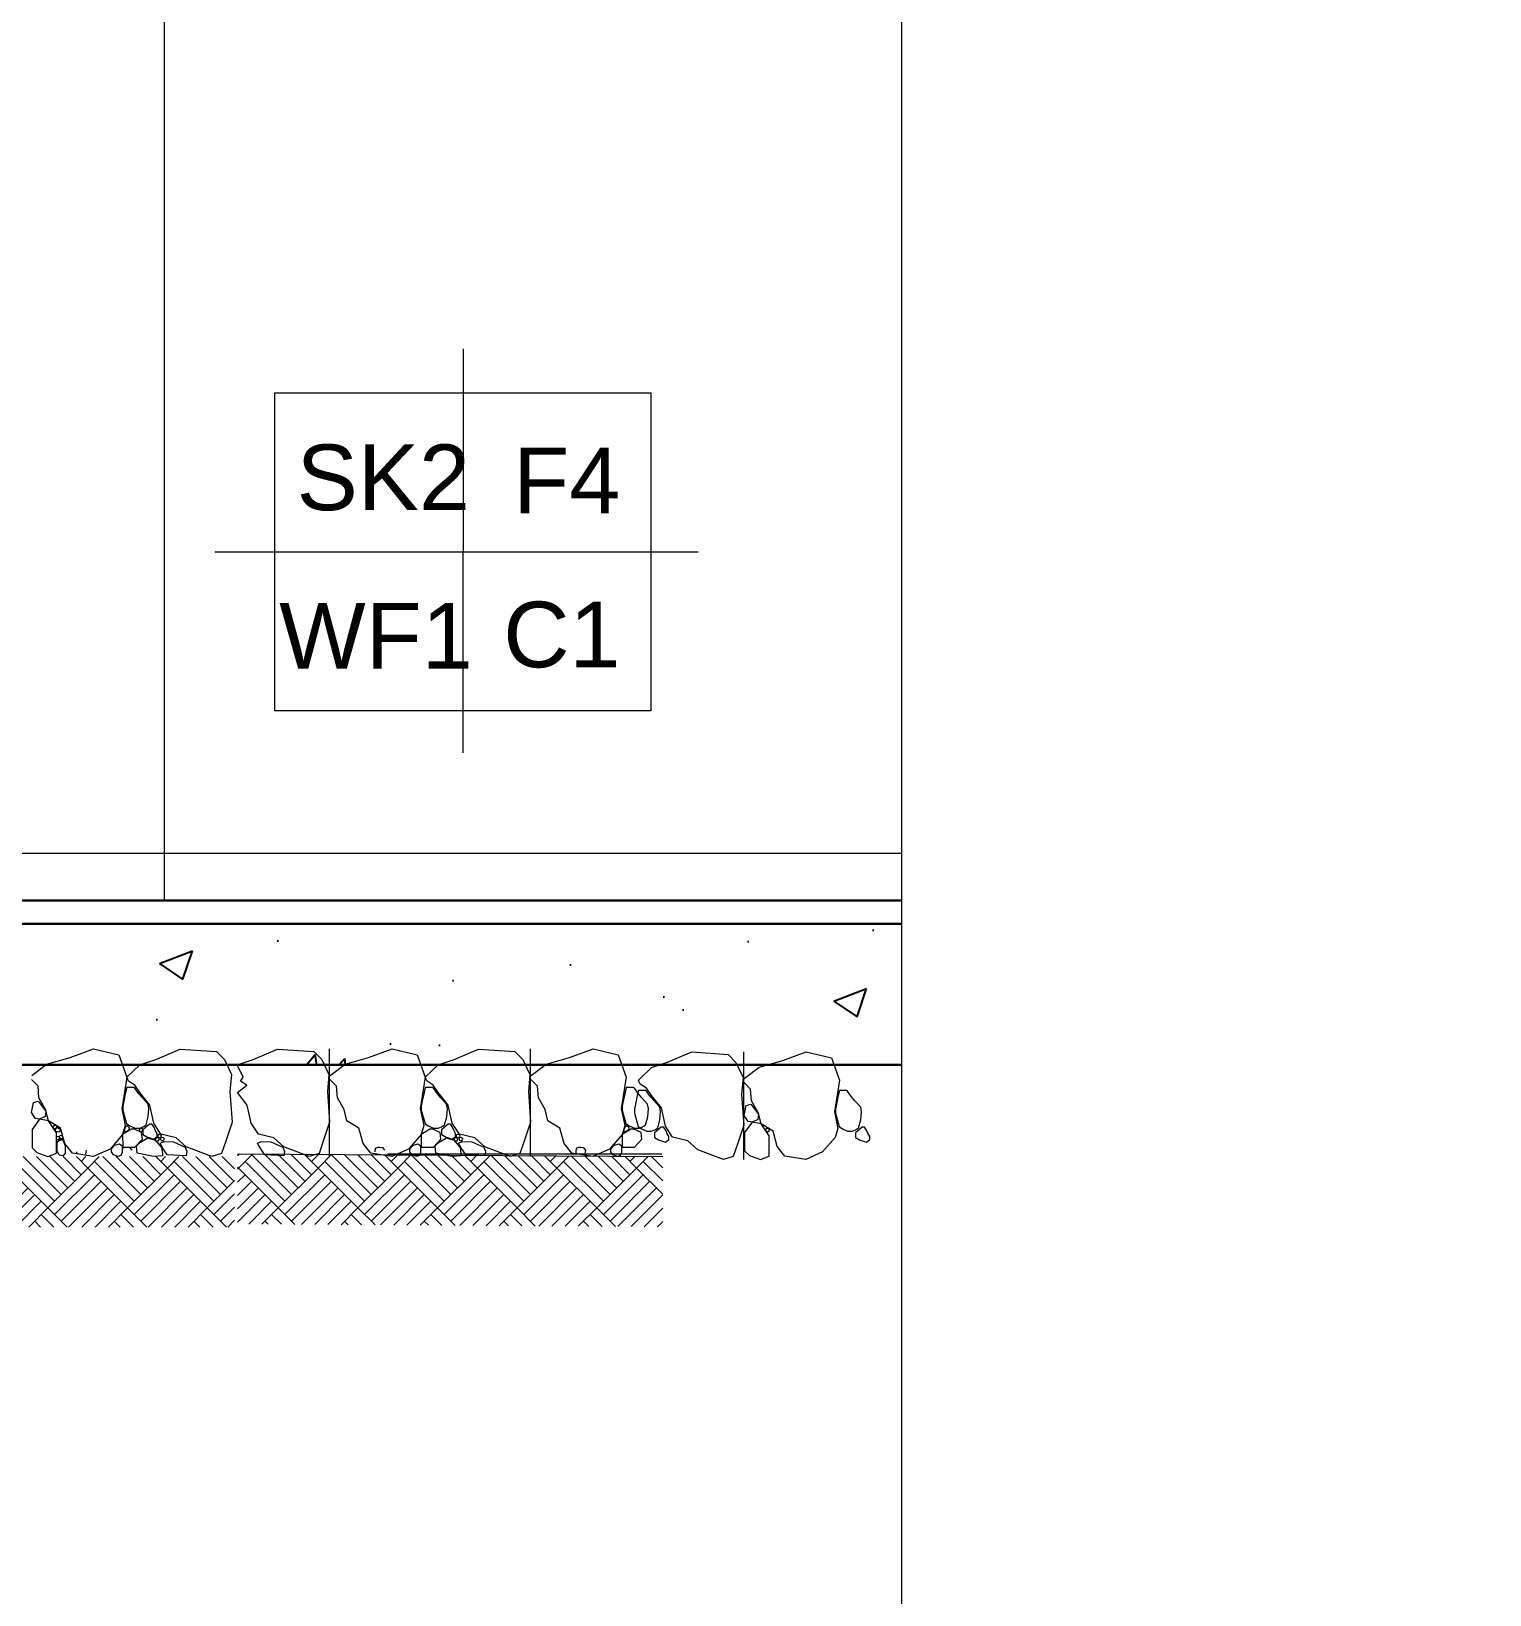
# Model space of a CAD drawing. Header units: millimetres. Extents: x -1932176 to 78768, y -1967 to 1266654.
# Drawn here: x -1855323.436 to -1855320.327, y 1151205.877 to 1151209.21 of the extents above; entities that cross this region are included whole.
import ezdxf

# ---------------------------------------------------------------- set-up
doc = ezdxf.new("R2010")
doc.units = ezdxf.units.MM
for name, color, linetype, lineweight in [('centre line circle', 231, 'Continuous', 15), ('GROUND HATCH', 252, 'Continuous', 5), ('PLASTER', 252, 'Continuous', 15), ('section lines', 10, 'Continuous', 30), ('text', 252, 'Continuous', 5)]:
    doc.layers.add(name, color=color, linetype=linetype, lineweight=lineweight)
doc.layers.add('elevation', color=40, linetype='Continuous', lineweight=9, transparency=0.1)
doc.layers.add('elevation back', color=90, linetype='Continuous', lineweight=5, transparency=0.3)
doc.styles.get("Standard").update_dxf_attribs({"font": 'arial.ttf'})

# ---------------------------------------------------------------- blocks, each defined once
blk = doc.blocks.new('box of finishes')
at = {"layer": 'text'}
for p, q in [((34.7999, 81.3274), (34.7996, 80.9359)), ((34.5591, 81.1306), (35.0273, 81.1306))]:
    blk.add_line(p, q, dxfattribs=at)
blk.add_lwpolyline([(34.6174, 81.2846), (34.9817, 81.2846), (34.9817, 80.9766), (34.6174, 80.9766)], close=True, dxfattribs=at)

msp = doc.modelspace()

# ---------------------------------------------------------------- hatches: boundary and pattern name
at = {"transparency": 33554582}
h = msp.add_hatch(dxfattribs=at)
h.set_pattern_fill('AR-CONC', color=256, scale=0.1)
h.set_pattern_definition([(50, (-1855419.87125, 1150986.7799), (0.7172602, -0.0627521), [0.075, -0.825]), (355, (-1855419.87125, 1150986.7799), (-0.1387513, 0.7521921), [0.06, -0.66]), (100.45144, (-1855419.8115, 1150986.7747), (0.5785088, 0.68944), [0.0637402, -0.7011421]), (46.1842, (-1855419.87125, 1150986.9799), (1.0672413, -0.1655193), [0.1125, -1.2375]), (96.63564, (-1855419.7823, 1150986.9661), (0.934662, 0.9741186), [0.0956103, -1.051714]), (351.18416, (-1855419.8713, 1150986.9799), (0.934662, 0.9741186), [0.09, -0.99]), (21, (-1855419.77125, 1150986.9299), (0.596907, -0.4026189), [0.075, -0.825]), (326, (-1855419.77125, 1150986.9299), (0.2433153, 0.72515), [0.06, -0.66]), (71.45144, (-1855419.7215, 1150986.8964), (0.8402224, 0.3225312), [0.0637402, -0.7011421]), (37.5, (-1855419.87125, 1150986.77993), (0.01215986, 0.33289385), [0, -0.652, 0, -0.67, 0, -0.6625]), (7.5, (-1855419.87125, 1150986.77993), (0.26306954, 0.3944117), [0, -0.382, 0, -0.637, 0, -0.2525]), (327.5, (-1855420.09425, 1150986.77993), (0.53382244, -0.02255487), [0, -0.25, 0, -0.78, 0, -1.035]), (317.5, (-1855420.19425, 1150986.77993), (0.5831862, 0.100105), [0, -0.325, 0, -0.518, 0, -0.735])])
h.paths.add_polyline_path([(-1855329.41345, 1151207.30688), (-1855329.41345, 1151207.00688), (-1855321.5808, 1151207.00688), (-1855321.5808, 1151207.30688)])
at = {"layer": 'GROUND HATCH', "ltscale": 3, "transparency": 33554687}
h = msp.add_hatch(dxfattribs=at)
h.set_pattern_fill('AR-PARQ1', color=256, scale=0.01, angle=45)
h.set_pattern_definition([(135, (-1856322.11801, 1150928.38429), (-0.169705627, 1e-17), [0.12, -0.12]), (135, (-1856322.10387, 1150928.39843), (-0.169705627, 1e-17), [0.12, -0.12]), (135, (-1856322.08973, 1150928.41258), (-0.169705627, 1e-17), [0.12, -0.12]), (135, (-1856322.07559, 1150928.42672), (-0.169705627, 1e-17), [0.12, -0.12]), (135, (-1856322.06144, 1150928.44086), (-0.169705627, 1e-17), [0.12, -0.12]), (135, (-1856322.0473, 1150928.455), (-0.169705627, 1e-17), [0.12, -0.12]), (135, (-1856322.03316, 1150928.46914), (-0.169705627, 1e-17), [0.12, -0.12]), (45, (-1856322.20287, 1150928.46914), (0.169705627, -1e-17), [0.12, -0.12]), (45, (-1856322.21701, 1150928.48329), (0.169705627, -1e-17), [0.12, -0.12]), (45, (-1856322.23115, 1150928.49743), (0.169705627, -1e-17), [0.12, -0.12]), (45, (-1856322.24529, 1150928.51157), (0.169705627, -1e-17), [0.12, -0.12]), (45, (-1856322.25943, 1150928.52571), (0.169705627, -1e-17), [0.12, -0.12]), (45, (-1856322.27358, 1150928.53985), (0.169705627, -1e-17), [0.12, -0.12]), (45, (-1856322.28772, 1150928.554), (0.169705627, -1e-17), [0.12, -0.12])])
h.paths.add_polyline_path([(-1855325.24668, 1151206.6608), (-1855324.81835, 1151206.6608), (-1855324.39001, 1151206.6608), (-1855323.96168, 1151206.6608), (-1855323.53334, 1151206.6608), (-1855323.00249, 1151206.6608), (-1855323.00249, 1151206.8108), (-1855323.53334, 1151206.8108), (-1855323.96168, 1151206.8108), (-1855324.39001, 1151206.8108), (-1855324.81835, 1151206.8108), (-1855325.24668, 1151206.8108), (-1855326.20249, 1151206.81714), (-1855326.20249, 1151206.66714)])
h = msp.add_hatch(dxfattribs=at)
h.set_pattern_fill('AR-PARQ1', color=256, scale=0.01, angle=45)
h.set_pattern_definition([(135, (-1856318.91173, 1150928.38429), (-0.169705627, 1e-17), [0.12, -0.12]), (135, (-1856318.89759, 1150928.39843), (-0.169705627, 1e-17), [0.12, -0.12]), (135, (-1856318.88345, 1150928.41258), (-0.169705627, 1e-17), [0.12, -0.12]), (135, (-1856318.86931, 1150928.42672), (-0.169705627, 1e-17), [0.12, -0.12]), (135, (-1856318.85517, 1150928.44086), (-0.169705627, 1e-17), [0.12, -0.12]), (135, (-1856318.84102, 1150928.455), (-0.169705627, 1e-17), [0.12, -0.12]), (135, (-1856318.82688, 1150928.46914), (-0.169705627, 1e-17), [0.12, -0.12]), (45, (-1856318.99659, 1150928.46914), (0.169705627, -1e-17), [0.12, -0.12]), (45, (-1856319.01073, 1150928.48329), (0.169705627, -1e-17), [0.12, -0.12]), (45, (-1856319.02487, 1150928.49743), (0.169705627, -1e-17), [0.12, -0.12]), (45, (-1856319.03901, 1150928.51157), (0.169705627, -1e-17), [0.12, -0.12]), (45, (-1856319.05316, 1150928.52571), (0.169705627, -1e-17), [0.12, -0.12]), (45, (-1856319.0673, 1150928.53985), (0.169705627, -1e-17), [0.12, -0.12]), (45, (-1856319.08144, 1150928.554), (0.169705627, -1e-17), [0.12, -0.12])])
h.paths.add_polyline_path([(-1855322.0404, 1151206.6608), (-1855321.61207, 1151206.6608), (-1855321.18373, 1151206.6608), (-1855320.7554, 1151206.6608), (-1855320.32706, 1151206.6608), (-1855322.08983, 1151206.6608), (-1855322.08983, 1151206.8108), (-1855320.32706, 1151206.8108), (-1855320.7554, 1151206.8108), (-1855321.18373, 1151206.8108), (-1855321.61207, 1151206.8108), (-1855322.0404, 1151206.8108), (-1855322.99621, 1151206.81714), (-1855322.99621, 1151206.66714)])

# ---------------------------------------------------------------- linework, layer by layer
at = {"layer": 'centre line circle'}
msp.add_lwpolyline([(-1855321.5808, 1151221.0205), (-1855321.5808, 1151198.94708), (-1855341.27928, 1151198.94708), (-1855341.27928, 1151221.0205)], dxfattribs=at)
msp.add_lwpolyline([(-1855321.5808, 1151221.0205), (-1855321.5808, 1151198.94708), (-1855341.27928, 1151198.94708), (-1855341.27928, 1151221.0205)], dxfattribs=at)
at = {"layer": 'elevation'}
msp.add_line((-1855323.1526, 1151213.00688), (-1855323.1526, 1151207.35688), dxfattribs=at)
msp.add_line((-1855323.1526, 1151213.00688), (-1855323.1526, 1151207.35688), dxfattribs=at)
at = {"layer": 'elevation back'}
msp.add_line((-1855323.1526, 1151213.00688), (-1855323.1526, 1151207.35688), dxfattribs=at)
at = {"layer": 'GROUND HATCH'}
for p, q in [((-1855322.79987, 1151206.8108), (-1855322.79987, 1151207.0408)), ((-1855322.79987, 1151206.8108), (-1855322.79987, 1151207.0408)), ((-1855322.79987, 1151206.8108), (-1855322.79987, 1151207.0408)), ((-1855322.37154, 1151206.8108), (-1855322.37154, 1151207.0408)), ((-1855322.37154, 1151206.8108), (-1855322.37154, 1151207.0408)), ((-1855322.37154, 1151206.8108), (-1855322.37154, 1151207.0408)), ((-1855321.91719, 1151206.80447), (-1855321.91719, 1151207.03447)), ((-1855321.91719, 1151206.80447), (-1855321.91719, 1151207.03447)), ((-1855321.91719, 1151206.80447), (-1855321.91719, 1151207.03447)), ((-1855323.33794, 1151206.81609), (-1855323.33882, 1151206.82109)), ((-1855323.31885, 1151206.82477), (-1855323.32033, 1151206.81602)), ((-1855323.24162, 1151206.82109), (-1855323.24113, 1151206.82924)), ((-1855323.24113, 1151206.82924), (-1855323.23577, 1151206.8307)), ((-1855323.23577, 1151206.8307), (-1855323.2318, 1151206.83088)), ((-1855323.2318, 1151206.83088), (-1855323.22659, 1151206.83005)), ((-1855323.22659, 1151206.83005), (-1855323.22165, 1151206.82477)), ((-1855322.70255, 1151206.82109), (-1855322.70207, 1151206.82924)), ((-1855322.70207, 1151206.82924), (-1855322.6967, 1151206.8307)), ((-1855322.6967, 1151206.8307), (-1855322.69273, 1151206.83088)), ((-1855322.69273, 1151206.83088), (-1855322.68753, 1151206.83005)), ((-1855322.68753, 1151206.83005), (-1855322.68259, 1151206.82477)), ((-1855322.67621, 1151206.81714), (-1855322.09173, 1151206.81714)), ((-1855322.27422, 1151206.82109), (-1855322.27373, 1151206.82924)), ((-1855322.27334, 1151206.81609), (-1855322.27422, 1151206.82109)), ((-1855322.27373, 1151206.82924), (-1855322.26837, 1151206.8307)), ((-1855322.26837, 1151206.8307), (-1855322.2644, 1151206.83088)), ((-1855322.2644, 1151206.83088), (-1855322.25919, 1151206.83005)), ((-1855322.25919, 1151206.83005), (-1855322.25425, 1151206.82477)), ((-1855322.25425, 1151206.82477), (-1855322.25573, 1151206.81602))]:
    msp.add_line(p, q, dxfattribs=at)
for points in [[(-1855323.43496, 1151206.98397), (-1855323.40317, 1151207.00804), (-1855323.35297, 1151207.02203), (-1855323.30293, 1151207.0408), (-1855323.24937, 1151207.02813), (-1855323.23232, 1151206.98031), (-1855323.24287, 1151206.91303), (-1855323.23557, 1151206.87737), (-1855323.24125, 1151206.85791), (-1855323.26803, 1151206.82711), (-1855323.30359, 1151206.8108), (-1855323.34829, 1151206.81815), (-1855323.36465, 1151206.83912), (-1855323.37364, 1151206.87178), (-1855323.39926, 1151206.8871), (-1855323.40538, 1151206.91106), (-1855323.41949, 1151206.93597), (-1855323.42137, 1151206.96087), (-1855323.43554, 1151206.97533)], [(-1855323.23232, 1151206.98031), (-1855323.20462, 1151207.00688), (-1855323.17044, 1151207.01826), (-1855323.11864, 1151207.0403), (-1855323.04129, 1151207.03512), (-1855323.02431, 1151207.01769), (-1855323.00922, 1151206.98612), (-1855323.01252, 1151206.94938), (-1855323.0078, 1151206.88416), (-1855323.02054, 1151206.84601), (-1855323.03044, 1151206.81727), (-1855323.05119, 1151206.8108), (-1855323.10543, 1151206.8314), (-1855323.12665, 1151206.85119), (-1855323.15967, 1151206.85873), (-1855323.17476, 1151206.88228), (-1855323.18325, 1151206.92091), (-1855323.20447, 1151206.94729), (-1855323.21532, 1151206.9633), (-1855323.22852, 1151206.97178), (-1855323.22852, 1151206.97178), (-1855323.23232, 1151206.98031)], [(-1855322.98408, 1151206.98031), (-1855322.99668, 1151207.00688), (-1855322.96251, 1151207.01826), (-1855322.9107, 1151207.0403), (-1855322.83336, 1151207.03512), (-1855322.81638, 1151207.01769), (-1855322.80129, 1151206.98612), (-1855322.80459, 1151206.94938), (-1855322.79987, 1151206.88416), (-1855322.81261, 1151206.84601), (-1855322.82251, 1151206.81727), (-1855322.84326, 1151206.8108), (-1855322.8975, 1151206.8314), (-1855322.91872, 1151206.85119), (-1855322.95173, 1151206.85873), (-1855322.96683, 1151206.88228), (-1855322.97531, 1151206.92091), (-1855322.99654, 1151206.94729), (-1855322.97669, 1151206.9633), (-1855322.9899, 1151206.97178), (-1855322.98408, 1151206.98031), (-1855322.98408, 1151206.98031)], [(-1855322.7987, 1151206.98397), (-1855322.7669, 1151207.00804), (-1855322.7167, 1151207.02203), (-1855322.66666, 1151207.0408), (-1855322.6131, 1151207.02813), (-1855322.59606, 1151206.98031), (-1855322.60661, 1151206.91303), (-1855322.5993, 1151206.87737), (-1855322.60498, 1151206.85791), (-1855322.63176, 1151206.82711), (-1855322.66733, 1151206.8108), (-1855322.71202, 1151206.81815), (-1855322.72838, 1151206.83912), (-1855322.73737, 1151206.87178), (-1855322.763, 1151206.8871), (-1855322.76911, 1151206.91106), (-1855322.78322, 1151206.93597), (-1855322.78511, 1151206.96087), (-1855322.79928, 1151206.97533)], [(-1855322.59606, 1151206.98031), (-1855322.56835, 1151207.00688), (-1855322.53417, 1151207.01826), (-1855322.48237, 1151207.0403), (-1855322.40502, 1151207.03512), (-1855322.38805, 1151207.01769), (-1855322.37295, 1151206.98612), (-1855322.37625, 1151206.94938), (-1855322.37154, 1151206.88416), (-1855322.38427, 1151206.84601), (-1855322.39417, 1151206.81727), (-1855322.41493, 1151206.8108), (-1855322.46916, 1151206.8314), (-1855322.49038, 1151206.85119), (-1855322.5234, 1151206.85873), (-1855322.53849, 1151206.88228), (-1855322.54698, 1151206.92091), (-1855322.5682, 1151206.94729), (-1855322.57905, 1151206.9633), (-1855322.59225, 1151206.97178), (-1855322.59225, 1151206.97178), (-1855322.59606, 1151206.98031)], [(-1855322.37036, 1151206.98397), (-1855322.33857, 1151207.00804), (-1855322.28837, 1151207.02203), (-1855322.23832, 1151207.0408), (-1855322.18476, 1151207.02813), (-1855322.16772, 1151206.98031), (-1855322.17827, 1151206.91303), (-1855322.17097, 1151206.87737), (-1855322.17665, 1151206.85791), (-1855322.20343, 1151206.82711), (-1855322.23899, 1151206.8108), (-1855322.28369, 1151206.81815), (-1855322.30004, 1151206.83912), (-1855322.30904, 1151206.87178), (-1855322.33466, 1151206.8871), (-1855322.34078, 1151206.91106), (-1855322.35489, 1151206.93597), (-1855322.35677, 1151206.96087), (-1855322.37094, 1151206.97533)], [(-1855322.14171, 1151206.97397), (-1855322.114, 1151207.00054), (-1855322.07982, 1151207.01192), (-1855322.02802, 1151207.03396), (-1855321.95068, 1151207.02878), (-1855321.9337, 1151207.01135), (-1855321.91861, 1151206.97979), (-1855321.92191, 1151206.94304), (-1855321.91719, 1151206.87782), (-1855321.92992, 1151206.83967), (-1855321.93983, 1151206.81093), (-1855321.96058, 1151206.80447), (-1855322.01482, 1151206.82507), (-1855322.03604, 1151206.84485), (-1855322.06905, 1151206.85239), (-1855322.08414, 1151206.87594), (-1855322.09263, 1151206.91457), (-1855322.11386, 1151206.94095), (-1855322.1247, 1151206.95696), (-1855322.13791, 1151206.96544), (-1855322.13791, 1151206.96544), (-1855322.14171, 1151206.97397)], [(-1855321.91601, 1151206.97763), (-1855321.88422, 1151207.0017), (-1855321.83402, 1151207.01569), (-1855321.78398, 1151207.03447), (-1855321.73042, 1151207.02179), (-1855321.71337, 1151206.97397), (-1855321.72392, 1151206.90669), (-1855321.71662, 1151206.87103), (-1855321.7223, 1151206.85158), (-1855321.74908, 1151206.82077), (-1855321.78464, 1151206.80447), (-1855321.82934, 1151206.81182), (-1855321.8457, 1151206.83278), (-1855321.85469, 1151206.86544), (-1855321.88031, 1151206.88076), (-1855321.88643, 1151206.90473), (-1855321.90054, 1151206.92963), (-1855321.90242, 1151206.95453), (-1855321.9166, 1151206.96899)], [(-1855323.21742, 1151206.95793), (-1855323.23233, 1151206.95793), (-1855323.23468, 1151206.94735), (-1855323.2387, 1151206.9293), (-1855323.24078, 1151206.91826), (-1855323.24078, 1151206.90993), (-1855323.23278, 1151206.88163), (-1855323.22584, 1151206.87618), (-1855323.2147, 1151206.87152), (-1855323.20504, 1151206.87152), (-1855323.19765, 1151206.87447), (-1855323.19117, 1151206.87845), (-1855323.1865, 1151206.89582), (-1855323.18491, 1151206.91344), (-1855323.18673, 1151206.92235), (-1855323.19901, 1151206.93644), (-1855323.20635, 1151206.94486), (-1855323.21493, 1151206.9568), (-1855323.21742, 1151206.95793)], [(-1855322.58115, 1151206.95793), (-1855322.59606, 1151206.95793), (-1855322.59841, 1151206.94735), (-1855322.60243, 1151206.9293), (-1855322.60452, 1151206.91826), (-1855322.60452, 1151206.90993), (-1855322.59651, 1151206.88163), (-1855322.58958, 1151206.87618), (-1855322.57843, 1151206.87152), (-1855322.56877, 1151206.87152), (-1855322.56138, 1151206.87447), (-1855322.5549, 1151206.87845), (-1855322.55024, 1151206.89582), (-1855322.54864, 1151206.91344), (-1855322.55046, 1151206.92235), (-1855322.56274, 1151206.93644), (-1855322.57008, 1151206.94486), (-1855322.57866, 1151206.9568), (-1855322.58115, 1151206.95793)], [(-1855322.15281, 1151206.95793), (-1855322.16772, 1151206.95793), (-1855322.17008, 1151206.94735), (-1855322.17409, 1151206.9293), (-1855322.17618, 1151206.91826), (-1855322.17618, 1151206.90993), (-1855322.16818, 1151206.88163), (-1855322.16124, 1151206.87618), (-1855322.1501, 1151206.87152), (-1855322.14043, 1151206.87152), (-1855322.13304, 1151206.87447), (-1855322.12656, 1151206.87845), (-1855322.1219, 1151206.89582), (-1855322.12031, 1151206.91344), (-1855322.12213, 1151206.92235), (-1855322.1344, 1151206.93644), (-1855322.14175, 1151206.94486), (-1855322.15033, 1151206.9568), (-1855322.15281, 1151206.95793)], [(-1855322.1268, 1151206.95159), (-1855322.14171, 1151206.95159), (-1855322.14407, 1151206.94101), (-1855322.14808, 1151206.92296), (-1855322.15017, 1151206.91193), (-1855322.15017, 1151206.9036), (-1855322.14216, 1151206.87529), (-1855322.13523, 1151206.86984), (-1855322.12409, 1151206.86518), (-1855322.11442, 1151206.86518), (-1855322.10703, 1151206.86814), (-1855322.10055, 1151206.87211), (-1855322.09589, 1151206.88949), (-1855322.0943, 1151206.9071), (-1855322.09611, 1151206.91602), (-1855322.10839, 1151206.9301), (-1855322.11573, 1151206.93852), (-1855322.12432, 1151206.95046), (-1855322.1268, 1151206.95159)], [(-1855321.69847, 1151206.95159), (-1855321.71338, 1151206.95159), (-1855321.71573, 1151206.94101), (-1855321.71975, 1151206.92296), (-1855321.72183, 1151206.91193), (-1855321.72183, 1151206.9036), (-1855321.71383, 1151206.87529), (-1855321.70689, 1151206.86984), (-1855321.69575, 1151206.86518), (-1855321.68609, 1151206.86518), (-1855321.6787, 1151206.86814), (-1855321.67222, 1151206.87211), (-1855321.66755, 1151206.88949), (-1855321.66596, 1151206.9071), (-1855321.66778, 1151206.91602), (-1855321.68006, 1151206.9301), (-1855321.6874, 1151206.93852), (-1855321.69598, 1151206.95046), (-1855321.69847, 1151206.95159)], [(-1855323.42654, 1151206.89243), (-1855323.43541, 1151206.90459), (-1855323.43118, 1151206.92604), (-1855323.42113, 1151206.92903), (-1855323.40447, 1151206.90743), (-1855323.40622, 1151206.8961), (-1855323.41839, 1151206.8909), (-1855323.42654, 1151206.89243)], [(-1855321.90759, 1151206.8861), (-1855321.91646, 1151206.89825), (-1855321.91223, 1151206.9197), (-1855321.90218, 1151206.92269), (-1855321.88552, 1151206.90109), (-1855321.88727, 1151206.88976), (-1855321.89944, 1151206.88456), (-1855321.90759, 1151206.8861)], [(-1855323.3822, 1151206.86147), (-1855323.39926, 1151206.8871), (-1855323.41839, 1151206.8909), (-1855323.43415, 1151206.86852), (-1855323.43415, 1151206.82932), (-1855323.42383, 1151206.81982), (-1855323.40071, 1151206.8108), (-1855323.3822, 1151206.81838), (-1855323.3822, 1151206.86147)], [(-1855323.38728, 1151206.87793), (-1855323.38384, 1151206.87736), (-1855323.38221, 1151206.87562), (-1855323.38176, 1151206.87358), (-1855323.38255, 1151206.87214), (-1855323.38422, 1151206.87007), (-1855323.38566, 1151206.87007), (-1855323.38759, 1151206.87048), (-1855323.38857, 1151206.87196), (-1855323.38857, 1151206.87453), (-1855323.38785, 1151206.87683), (-1855323.38728, 1151206.87793)], [(-1855323.23417, 1151206.87564), (-1855323.23607, 1151206.8709), (-1855323.23737, 1151206.86764), (-1855323.23737, 1151206.86529), (-1855323.23502, 1151206.86377), (-1855323.23208, 1151206.86539), (-1855323.22854, 1151206.86733), (-1855323.22618, 1151206.87042), (-1855323.22618, 1151206.87213), (-1855323.22846, 1151206.87431), (-1855323.23036, 1151206.87613), (-1855323.23265, 1151206.87613), (-1855323.23417, 1151206.87564)], [(-1855323.18376, 1151206.87987), (-1855323.1979, 1151206.868), (-1855323.1979, 1151206.85811), (-1855323.18942, 1151206.85275), (-1855323.17471, 1151206.84822), (-1855323.16764, 1151206.85359), (-1855323.16764, 1151206.85981), (-1855323.1716, 1151206.86715), (-1855323.17414, 1151206.87365), (-1855323.17865, 1151206.88005), (-1855323.18354, 1151206.88005)], [(-1855322.54749, 1151206.87987), (-1855322.56164, 1151206.868), (-1855322.56164, 1151206.85811), (-1855322.55315, 1151206.85275), (-1855322.53844, 1151206.84822), (-1855322.53137, 1151206.85359), (-1855322.53137, 1151206.85981), (-1855322.53533, 1151206.86715), (-1855322.53788, 1151206.87365), (-1855322.54239, 1151206.88005), (-1855322.54727, 1151206.88005)], [(-1855322.16957, 1151206.87564), (-1855322.17147, 1151206.8709), (-1855322.17277, 1151206.86764), (-1855322.17277, 1151206.86529), (-1855322.17042, 1151206.86377), (-1855322.16747, 1151206.86539), (-1855322.16393, 1151206.86733), (-1855322.16158, 1151206.87042), (-1855322.16158, 1151206.87213), (-1855322.16386, 1151206.87431), (-1855322.16576, 1151206.87613), (-1855322.16804, 1151206.87613), (-1855322.16957, 1151206.87564)], [(-1855321.86325, 1151206.85514), (-1855321.88031, 1151206.88076), (-1855321.89944, 1151206.88456), (-1855321.91521, 1151206.86218), (-1855321.91521, 1151206.82298), (-1855321.90488, 1151206.81348), (-1855321.88176, 1151206.80447), (-1855321.86325, 1151206.81205), (-1855321.86325, 1151206.85514)], [(-1855323.38266, 1151206.87134), (-1855323.37978, 1151206.87266), (-1855323.37398, 1151206.86922), (-1855323.3749, 1151206.86436), (-1855323.37783, 1151206.86335), (-1855323.3796, 1151206.86348), (-1855323.38103, 1151206.86348), (-1855323.38296, 1151206.8639), (-1855323.38395, 1151206.86537), (-1855323.38395, 1151206.86794), (-1855323.38323, 1151206.87025), (-1855323.38266, 1151206.87134)], [(-1855323.38077, 1151206.85447), (-1855323.37732, 1151206.85391), (-1855323.3757, 1151206.85217), (-1855323.37524, 1151206.85013), (-1855323.37604, 1151206.84869), (-1855323.3777, 1151206.84661), (-1855323.37914, 1151206.84661), (-1855323.38107, 1151206.84703), (-1855323.38205, 1151206.8485), (-1855323.38205, 1151206.85107), (-1855323.38133, 1151206.85338), (-1855323.38077, 1151206.85447)], [(-1855323.38015, 1151206.84341), (-1855323.37435, 1151206.84697), (-1855323.36843, 1151206.84697), (-1855323.36371, 1151206.83391), (-1855323.36371, 1151206.81822), (-1855323.36755, 1151206.81253), (-1855323.37665, 1151206.81373), (-1855323.38093, 1151206.82304), (-1855323.38093, 1151206.83683), (-1855323.38015, 1151206.84341)], [(-1855323.37406, 1151206.85634), (-1855323.37061, 1151206.85577), (-1855323.36899, 1151206.85403), (-1855323.36853, 1151206.85199), (-1855323.36933, 1151206.85055), (-1855323.37099, 1151206.84848), (-1855323.37243, 1151206.84848), (-1855323.37436, 1151206.84889), (-1855323.37534, 1151206.85036), (-1855323.37534, 1151206.85294), (-1855323.37462, 1151206.85524), (-1855323.37406, 1151206.85634)], [(-1855323.22704, 1151206.86653), (-1855323.24125, 1151206.85791), (-1855323.24085, 1151206.83122), (-1855323.2311, 1151206.83122), (-1855323.21484, 1151206.83122), (-1855323.1991, 1151206.84787), (-1855323.20074, 1151206.86259), (-1855323.21603, 1151206.86941), (-1855323.22273, 1151206.86914), (-1855323.22704, 1151206.86653)], [(-1855323.20268, 1151206.84143), (-1855323.18722, 1151206.85108), (-1855323.17163, 1151206.84613), (-1855323.15822, 1151206.83051), (-1855323.15633, 1151206.81777), (-1855323.15633, 1151206.8126), (-1855323.17532, 1151206.8108), (-1855323.20983, 1151206.81806), (-1855323.21128, 1151206.83384), (-1855323.21128, 1151206.83384), (-1855323.20268, 1151206.84143)], [(-1855323.20379, 1151206.87084), (-1855323.20573, 1151206.86833), (-1855323.20662, 1151206.86651), (-1855323.20528, 1151206.86558), (-1855323.20404, 1151206.8647), (-1855323.20086, 1151206.8636), (-1855323.19919, 1151206.86498), (-1855323.1986, 1151206.86661), (-1855323.19836, 1151206.86857), (-1855323.19905, 1151206.8695), (-1855323.201, 1151206.87089), (-1855323.20246, 1151206.87119), (-1855323.20379, 1151206.87084)], [(-1855323.16903, 1151206.85193), (-1855323.16559, 1151206.85136), (-1855323.16396, 1151206.84962), (-1855323.1635, 1151206.84758), (-1855323.1643, 1151206.84614), (-1855323.16596, 1151206.84407), (-1855323.1674, 1151206.84407), (-1855323.16933, 1151206.84448), (-1855323.17032, 1151206.84596), (-1855323.17032, 1151206.84853), (-1855323.1696, 1151206.85083), (-1855323.16903, 1151206.85193)], [(-1855323.1642, 1151206.85895), (-1855323.16076, 1151206.85838), (-1855323.15913, 1151206.85664), (-1855323.15868, 1151206.8546), (-1855323.15947, 1151206.85316), (-1855323.16114, 1151206.85108), (-1855323.16258, 1151206.85108), (-1855323.16451, 1151206.8515), (-1855323.16549, 1151206.85297), (-1855323.16549, 1151206.85554), (-1855323.16477, 1151206.85785), (-1855323.1642, 1151206.85895)], [(-1855323.16123, 1151206.83938), (-1855323.15333, 1151206.84344), (-1855323.13289, 1151206.84263), (-1855323.10781, 1151206.83103), (-1855323.10407, 1151206.82194), (-1855323.10542, 1151206.8122), (-1855323.1461, 1151206.8145), (-1855323.15439, 1151206.82754), (-1855323.16003, 1151206.83644), (-1855323.16123, 1151206.83938)], [(-1855323.15817, 1151206.8525), (-1855323.15473, 1151206.85193), (-1855323.1531, 1151206.85019), (-1855323.15265, 1151206.84815), (-1855323.15344, 1151206.84672), (-1855323.15511, 1151206.84464), (-1855323.15655, 1151206.84464), (-1855323.15848, 1151206.84505), (-1855323.15946, 1151206.84653), (-1855323.15946, 1151206.8491), (-1855323.15874, 1151206.8514), (-1855323.15817, 1151206.8525)], [(-1855322.95329, 1151206.83938), (-1855322.9454, 1151206.84344), (-1855322.92496, 1151206.84263), (-1855322.89987, 1151206.83103), (-1855322.89614, 1151206.82194), (-1855322.89749, 1151206.8122), (-1855322.93817, 1151206.8145), (-1855322.94645, 1151206.82754), (-1855322.9521, 1151206.83644), (-1855322.95329, 1151206.83938)], [(-1855322.59077, 1151206.86653), (-1855322.60498, 1151206.85791), (-1855322.60459, 1151206.83122), (-1855322.59483, 1151206.83122), (-1855322.57858, 1151206.83122), (-1855322.56284, 1151206.84787), (-1855322.56447, 1151206.86259), (-1855322.57976, 1151206.86941), (-1855322.58647, 1151206.86914), (-1855322.59077, 1151206.86653)], [(-1855322.56642, 1151206.84143), (-1855322.55095, 1151206.85108), (-1855322.53536, 1151206.84613), (-1855322.52195, 1151206.83051), (-1855322.52006, 1151206.81777), (-1855322.52006, 1151206.8126), (-1855322.53906, 1151206.8108), (-1855322.57356, 1151206.81806), (-1855322.57501, 1151206.83384), (-1855322.57501, 1151206.83384), (-1855322.56642, 1151206.84143)], [(-1855322.53276, 1151206.85193), (-1855322.52932, 1151206.85136), (-1855322.52769, 1151206.84962), (-1855322.52724, 1151206.84758), (-1855322.52803, 1151206.84614), (-1855322.5297, 1151206.84407), (-1855322.53114, 1151206.84407), (-1855322.53307, 1151206.84448), (-1855322.53405, 1151206.84596), (-1855322.53405, 1151206.84853), (-1855322.53333, 1151206.85083), (-1855322.53276, 1151206.85193)], [(-1855322.52794, 1151206.85895), (-1855322.52449, 1151206.85838), (-1855322.52287, 1151206.85664), (-1855322.52241, 1151206.8546), (-1855322.52321, 1151206.85316), (-1855322.52487, 1151206.85108), (-1855322.52631, 1151206.85108), (-1855322.52824, 1151206.8515), (-1855322.52922, 1151206.85297), (-1855322.52922, 1151206.85554), (-1855322.5285, 1151206.85785), (-1855322.52794, 1151206.85895)], [(-1855322.52496, 1151206.83938), (-1855322.51706, 1151206.84344), (-1855322.49662, 1151206.84263), (-1855322.47154, 1151206.83103), (-1855322.4678, 1151206.82194), (-1855322.46915, 1151206.8122), (-1855322.50983, 1151206.8145), (-1855322.51812, 1151206.82754), (-1855322.52377, 1151206.83644), (-1855322.52496, 1151206.83938)], [(-1855322.52191, 1151206.8525), (-1855322.51846, 1151206.85193), (-1855322.51683, 1151206.85019), (-1855322.51638, 1151206.84815), (-1855322.51717, 1151206.84672), (-1855322.51884, 1151206.84464), (-1855322.52028, 1151206.84464), (-1855322.52221, 1151206.84505), (-1855322.52319, 1151206.84653), (-1855322.52319, 1151206.8491), (-1855322.52247, 1151206.8514), (-1855322.52191, 1151206.8525)], [(-1855322.16243, 1151206.86653), (-1855322.17665, 1151206.85791), (-1855322.17625, 1151206.83122), (-1855322.1665, 1151206.83122), (-1855322.15024, 1151206.83122), (-1855322.1345, 1151206.84787), (-1855322.13614, 1151206.86259), (-1855322.15143, 1151206.86941), (-1855322.15813, 1151206.86914), (-1855322.16243, 1151206.86653)], [(-1855322.09315, 1151206.87353), (-1855322.10729, 1151206.86166), (-1855322.10729, 1151206.85178), (-1855322.0988, 1151206.84641), (-1855322.0841, 1151206.84189), (-1855322.07702, 1151206.84725), (-1855322.07702, 1151206.85347), (-1855322.08098, 1151206.86082), (-1855322.08353, 1151206.86731), (-1855322.08804, 1151206.87372), (-1855322.09292, 1151206.87372)], [(-1855321.86833, 1151206.87159), (-1855321.86489, 1151206.87102), (-1855321.86326, 1151206.86928), (-1855321.86281, 1151206.86724), (-1855321.8636, 1151206.86581), (-1855321.86527, 1151206.86373), (-1855321.86671, 1151206.86373), (-1855321.86864, 1151206.86414), (-1855321.86962, 1151206.86562), (-1855321.86962, 1151206.86819), (-1855321.8689, 1151206.87049), (-1855321.86833, 1151206.87159)], [(-1855321.66481, 1151206.87353), (-1855321.67896, 1151206.86166), (-1855321.67896, 1151206.85178), (-1855321.67047, 1151206.84641), (-1855321.65576, 1151206.84189), (-1855321.64869, 1151206.84725), (-1855321.64869, 1151206.85347), (-1855321.65265, 1151206.86082), (-1855321.65519, 1151206.86731), (-1855321.65971, 1151206.87372), (-1855321.66459, 1151206.87372)], [(-1855323.25831, 1151206.83548), (-1855323.24763, 1151206.83836), (-1855323.24236, 1151206.83404), (-1855323.24236, 1151206.81963), (-1855323.24491, 1151206.81322), (-1855323.25067, 1151206.81096), (-1855323.26048, 1151206.81435), (-1855323.26494, 1151206.82091), (-1855323.26494, 1151206.82668), (-1855323.25831, 1151206.83548)], [(-1855322.99621, 1151206.81714), (-1855322.08983, 1151206.8108)], [(-1855322.62205, 1151206.83548), (-1855322.61137, 1151206.83836), (-1855322.60609, 1151206.83404), (-1855322.60609, 1151206.81963), (-1855322.60864, 1151206.81322), (-1855322.6144, 1151206.81096), (-1855322.62421, 1151206.81435), (-1855322.62868, 1151206.82091), (-1855322.62868, 1151206.82668), (-1855322.62205, 1151206.83548)], [(-1855322.19371, 1151206.83548), (-1855322.18303, 1151206.83836), (-1855322.17776, 1151206.83404), (-1855322.17776, 1151206.81963), (-1855322.18031, 1151206.81322), (-1855322.18607, 1151206.81096), (-1855322.19588, 1151206.81435), (-1855322.20034, 1151206.82091), (-1855322.20034, 1151206.82668), (-1855322.19371, 1151206.83548)]]:
    msp.add_lwpolyline(points, dxfattribs=at)
at = {"layer": 'PLASTER'}
msp.add_line((-1855321.5808, 1151207.45688), (-1855329.09345, 1151207.45688), dxfattribs=at)
at = {"layer": 'section lines'}
for p, q in [((-1855321.5808, 1151207.35688), (-1855329.36345, 1151207.35688)), ((-1855321.5808, 1151207.30688), (-1855329.41345, 1151207.30688)), ((-1855321.5808, 1151207.00688), (-1855329.41345, 1151207.00688))]:
    msp.add_line(p, q, dxfattribs=at)

# ---------------------------------------------------------------- block references
at = {"layer": 'text', "xscale": 2.2, "yscale": 2.2, "zscale": 2.2}
msp.add_blockref('box of finishes', (-1855399.07472, 1151029.61284), dxfattribs=at)

# ---------------------------------------------------------------- texts
at = {"layer": 'text', "char_height": 0.14, "attachment_point": 1}
for s, insert in [('SK2', (-1855322.87029, 1151208.32908)), ('F4', (-1855322.40863, 1151208.32263)), ('WF1', (-1855322.90749, 1151207.99138)), ('C1', (-1855322.42979, 1151207.99404))]:
    msp.add_mtext_dynamic_manual_height_columns(s, width=0.6829867, gutter_width=1, heights=[0], dxfattribs=dict(at, insert=insert))

doc.saveas('drawing.dxf')
